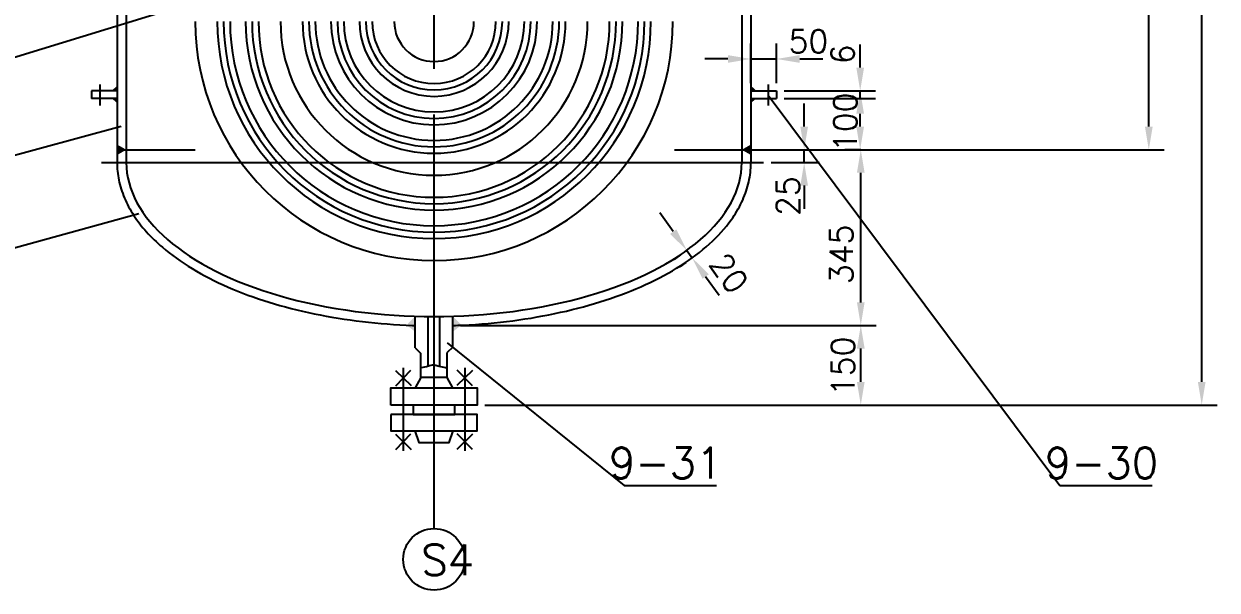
# Model space of a CAD drawing. Extents: x 49444 to 186345, y 41039 to 59803.
# Drawn here: x 51042 to 53369, y 51810 to 52914 of the extents above; entities that cross this region are included whole.
import ezdxf
from ezdxf.enums import TextEntityAlignment as Align

# ---------------------------------------------------------------- set-up
doc = ezdxf.new("R2010")
doc.units = 0
doc.header["$LTSCALE"] = 60
doc.header["$MEASUREMENT"] = 0
doc.header["$PDMODE"] = 3
doc.header["$PDSIZE"] = 0.001
doc.layers.get('0').update_dxf_attribs({"linetype": 'CONTINUOUS'})
doc.layers.get('DEFPOINTS').update_dxf_attribs({"linetype": 'CONTINUOUS'})
doc.styles.get("Standard").update_dxf_attribs({"font": 'txt.shx', "bigfont": 'hztxt.shx'})
doc.dimstyles.new('STANDARD$0', dxfattribs={"dimtxt": 3, "dimasz": 3, "dimexe": 2, "dimexo": 1, "dimgap": 0.5, "dimtad": 1, "dimdec": 0, "dimzin": 0, "dimdsep": 46, "dimtxsty": 'Standard', "dimcen": 1, "dimclrd": 256, "dimclre": 256, "dimclrt": 256, "dimadec": 0, "dimazin": 0, "dimtfac": 1.5, "dimtdec": 3, "dimtix": 1, "dimtmove": 0, "dimatfit": 2, "dimfxl": 0, "dimtolj": 1, "dimarcsym": 0})

# ---------------------------------------------------------------- blocks, each defined once
blk = doc.blocks.new('*D359')
at = {"lineweight": -2}
for p, q in [((52460.2, 52798.5), (52460.2, 52875.4)), ((52510.2, 52798.5), (52510.2, 52875.4)), ((52415.2, 52845.4), (52370.2, 52845.4)), ((52460.2, 52845.4), (52510.2, 52845.4)), ((52555.2, 52845.4), (52600.2, 52845.4))]:
    blk.add_line(p, q, dxfattribs=at)
for points in [[(52415.2, 52852.9), (52415.2, 52837.9), (52460.2, 52845.4)], [(52555.2, 52852.9), (52555.2, 52837.9), (52510.2, 52845.4)]]:
    blk.add_solid(points)
at = {"layer": 'DEFPOINTS', "color": 0}
for p in [(52510.2, 52845.4), (52460.2, 52783.5), (52510.2, 52783.5)]:
    blk.add_point(p, dxfattribs=at)
at = {"insert": (52572.3, 52879.8), "char_height": 45, "attachment_point": 5}
blk.add_mtext('\\A1;50', dxfattribs=at)
blk = doc.blocks.new('*D358')
at = {"lineweight": -2}
for p, q in [((52525.2, 52783.5), (52703.1, 52783.5)), ((52673.1, 52713.5), (52673.1, 52738.5)), ((52659.3, 52668.5), (52643.1, 52668.5))]:
    blk.add_line(p, q, dxfattribs=at)
for points in [[(52665.6, 52738.5), (52680.6, 52738.5), (52673.1, 52783.5)], [(52665.6, 52713.5), (52680.6, 52713.5), (52673.1, 52668.5)]]:
    blk.add_solid(points)
at = {"layer": 'DEFPOINTS', "color": 0}
for p in [(52510.2, 52783.5), (52673.1, 52783.5), (52674.3, 52668.5)]:
    blk.add_point(p, dxfattribs=at)
at = {"insert": (52644.1, 52722), "char_height": 45, "attachment_point": 5, "rotation": 90}
blk.add_mtext('\\A1;100', dxfattribs=at)
blk = doc.blocks.new('*D355')
at = {"lineweight": -2}
for p, q in [((52308.7, 52508.9), (52282.4, 52545.4)), ((52335, 52472.4), (52345.5, 52457.8)), ((52322.9, 52463.6), (52310.7, 52454.9)), ((52333.4, 52449), (52321.2, 52440.3)), ((52371.8, 52421.3), (52398.1, 52384.8))]:
    blk.add_line(p, q, dxfattribs=at)
for points in [[(52314.8, 52513.3), (52302.6, 52504.5), (52335, 52472.4)], [(52377.9, 52425.7), (52365.8, 52416.9), (52345.5, 52457.8)]]:
    blk.add_solid(points)
at = {"layer": 'DEFPOINTS', "color": 0}
for p in [(52335, 52472.4), (52345.5, 52457.8), (52345.5, 52457.8)]:
    blk.add_point(p, dxfattribs=at)
at = {"insert": (52417.2, 52428), "char_height": 45, "attachment_point": 5, "rotation": 305.757}
blk.add_mtext('\\A1;20', dxfattribs=at)
blk = doc.blocks.new('*D342')
at = {"lineweight": -2}
for p, q in [((53079.8, 57540.1), (53265.9, 57540.1)), ((53235.9, 52713.5), (53235.9, 57495.1)), ((52434.1, 52668.5), (53265.9, 52668.5))]:
    blk.add_line(p, q, dxfattribs=at)
for points in [[(53228.4, 57495.1), (53243.4, 57495.1), (53235.9, 57540.1)], [(53228.4, 52713.5), (53243.4, 52713.5), (53235.9, 52668.5)]]:
    blk.add_solid(points)
at = {"layer": 'DEFPOINTS', "color": 0}
for p in [(53064.8, 57540.1), (53235.9, 57540.1), (52419.1, 52668.5)]:
    blk.add_point(p, dxfattribs=at)
at = {"insert": (53189.8, 55598.3), "char_height": 45, "attachment_point": 5, "rotation": 90}
blk.add_mtext('\\A1;4900', dxfattribs=at)
blk = doc.blocks.new('*D357')
at = {"lineweight": -2}
for p, q in [((52563.9, 52713.5), (52563.9, 52758.5)), ((52548.6, 52668.5), (52593.9, 52668.5)), ((52563.9, 52643.5), (52563.9, 52668.5)), ((52499.8, 52643.5), (52593.9, 52643.5)), ((52563.9, 52598.5), (52563.9, 52553.5))]:
    blk.add_line(p, q, dxfattribs=at)
for points in [[(52556.4, 52713.5), (52571.4, 52713.5), (52563.9, 52668.5)], [(52556.4, 52598.5), (52571.4, 52598.5), (52563.9, 52643.5)]]:
    blk.add_solid(points)
at = {"layer": 'DEFPOINTS', "color": 0}
for p in [(52533.6, 52668.5), (52563.9, 52668.5), (52484.8, 52643.5)]:
    blk.add_point(p, dxfattribs=at)
at = {"insert": (52532.4, 52578.2), "char_height": 45, "attachment_point": 5, "rotation": 90}
blk.add_mtext('\\A1;25', dxfattribs=at)
blk = doc.blocks.new('*D354')
at = {"lineweight": -2}
for p, q in [((52674.3, 52668.5), (52644.3, 52668.5)), ((52674.3, 52371.1), (52674.3, 52623.5)), ((51894, 52326.1), (52704.3, 52326.1))]:
    blk.add_line(p, q, dxfattribs=at)
for points in [[(52666.8, 52623.5), (52681.8, 52623.5), (52674.3, 52668.5)], [(52666.8, 52371.1), (52681.8, 52371.1), (52674.3, 52326.1)]]:
    blk.add_solid(points)
at = {"layer": 'DEFPOINTS', "color": 0}
for p in [(52674.3, 52668.5), (52689.3, 52668.5), (51879, 52326.1)]:
    blk.add_point(p, dxfattribs=at)
at = {"insert": (52636.4, 52464.6), "char_height": 45, "attachment_point": 5, "rotation": 90}
blk.add_mtext('\\A1;345', dxfattribs=at)
blk = doc.blocks.new('*D356')
at = {"lineweight": -2}
for p, q in [((52250.5, 52326.1), (52704.3, 52326.1)), ((52674.3, 52216), (52674.3, 52281.1)), ((51941.1, 52171), (52704.3, 52171))]:
    blk.add_line(p, q, dxfattribs=at)
for points in [[(52666.8, 52281.1), (52681.8, 52281.1), (52674.3, 52326.1)], [(52666.8, 52216), (52681.8, 52216), (52674.3, 52171)]]:
    blk.add_solid(points)
at = {"layer": 'DEFPOINTS', "color": 0}
for p in [(52235.5, 52326.1), (52674.3, 52326.1), (51926.1, 52171)]:
    blk.add_point(p, dxfattribs=at)
at = {"insert": (52639.5, 52246.3), "char_height": 45, "attachment_point": 5, "rotation": 90}
blk.add_mtext('\\A1;150', dxfattribs=at)
blk = doc.blocks.new('*D337')
at = {"lineweight": -2}
for p, q in [((51941.2, 59086.6), (53369.1, 59086.6)), ((53339.1, 52216), (53339.1, 59041.6)), ((52541.4, 52171), (53369.1, 52171))]:
    blk.add_line(p, q, dxfattribs=at)
for points in [[(53331.6, 59041.6), (53346.6, 59041.6), (53339.1, 59086.6)], [(53331.6, 52216), (53346.6, 52216), (53339.1, 52171)]]:
    blk.add_solid(points)
at = {"layer": 'DEFPOINTS', "color": 0}
for p in [(51926.2, 59086.6), (53339.1, 59086.6), (52526.4, 52171)]:
    blk.add_point(p, dxfattribs=at)
at = {"insert": (53292.1, 55572.8), "char_height": 45, "attachment_point": 5, "rotation": 90}
blk.add_mtext('\\A1;6914', dxfattribs=at)

msp = doc.modelspace()

# ---------------------------------------------------------------- linework, layer by layer
for p, q in [((52442.248557, 57083.797947), (52442.187708, 52643.507327)), ((51242.248548, 57067.84877), (51242.187706, 52643.507327)), ((52460.248557, 57064.297947), (52460.187707, 52643.507327)), ((51224.249869, 57048.34877), (51224.187705, 52643.507327)), ((51842.248547, 52826.068046), (51842.248547, 54791.153535)), ((51376.549545, 52956.372792), (50507.586764, 52689.768244)), ((52673.149079, 52828.507327), (52673.149079, 52873.507327)), ((51190.869887, 52795.669885), (51190.86891, 52754.536432)), ((52493.623645, 52795.65103), (52493.623431, 52754.517577)), ((51174.303482, 52783.526662), (51174.303261, 52768.526662)), ((51224.303482, 52783.525214), (51174.303482, 52783.526662)), ((52460.189698, 52783.507327), (52510.189698, 52783.507327)), ((52493.623538, 52775.084304), (53062.714835, 52013.989758)), ((52510.189698, 52783.507327), (52510.189485, 52768.507327)), ((52525.189485, 52783.507327), (52703.149079, 52783.507327)), ((52673.149079, 52768.507327), (52673.149079, 52783.507327)), ((51224.303261, 52768.525214), (51174.303261, 52768.526662)), ((52460.189485, 52768.507327), (52510.189485, 52768.507327)), ((52525.189485, 52768.507327), (52703.149079, 52768.507327)), ((51842.151398, 51930.233263), (51842.248547, 52737.212741)), ((51232.264777, 52713.696838), (50507.586764, 52517.406288)), ((51224.188008, 52668.507327), (51376.735127, 52668.507327)), ((52310.924221, 52668.507327), (52460.188008, 52668.507327)), ((51193.877045, 52643.507327), (52484.755108, 52643.507327)), ((51266.422143, 52543.617019), (50507.586764, 52334.56806)), ((51867.945226, 52292.1157), (52212.957138, 52013.989758)), ((52212.957138, 52013.989758), (52392.957138, 52013.989758)), ((53062.714835, 52013.989758), (53242.714835, 52013.989758))]:
    msp.add_line(p, q)
for points in [[(51805.218542, 52282.155578), (51805.218542, 52344.077438)], [(51830.718542, 52246.647848), (51830.718542, 52343.550533)], [(51853.536377, 52245.713468), (51853.536377, 52343.549363)], [(51879.036377, 52283.749553), (51879.036377, 52344.073613)], [(51805.218542, 52282.155578), (51816.640382, 52271.478173)], [(51879.036377, 52283.749553), (51867.614537, 52273.072133)], [(51816.640382, 52224.453668), (51816.640382, 52271.478173)], [(51867.614537, 52224.453668), (51867.614537, 52273.515698)], [(51766.999952, 52238.448848), (51797.500172, 52208.892623)], [(51767.471957, 52208.420633), (51797.028167, 52238.920838)], [(51782.250056, 52243.756546), (51782.250056, 52081.765914)], [(51917.376077, 52238.448848), (51886.875857, 52208.892623)], [(51916.904072, 52208.420633), (51887.347862, 52238.920838)], [(51902.125961, 52243.756546), (51902.125961, 52081.765914)], [(51878.799212, 52204.205333), (51867.614537, 52224.453668), (51816.640382, 52224.453668), (51805.576712, 52204.205333)], [(51801.328487, 52170.996788), (51801.328487, 52152.677558), (51882.926447, 52152.677558), (51882.926447, 52170.996788)], [(51805.046657, 52120.448228), (51812.401622, 52098.137618), (51871.853312, 52098.137618), (51879.208277, 52120.448228)], [(51766.999952, 52114.143278), (51797.500172, 52084.587068)], [(51767.471957, 52084.115063), (51797.028167, 52114.615283)], [(51917.376077, 52114.143278), (51886.875857, 52084.587068)], [(51916.904072, 52084.115063), (51887.347862, 52114.615283)]]:
    msp.add_lwpolyline(points)
msp.add_lwpolyline([(51867.614533, 52243.491305, -0.0278642142), (51862.079749, 52243.958851, -0.0466953254), (51849.434435, 52246.963864, 0.0734135335), (51841.274909, 52248.449236, 0.0965903446), (51831.254579, 52246.841641, -0.0639054704), (51816.376639, 52243.45173, -0.0610899421)], format="xyb")
for points in [[(51758.129567, 52170.996788), (51758.129567, 52204.205333), (51926.125367, 52204.205333), (51926.125367, 52170.996788)], [(51758.129567, 52152.677558), (51758.129567, 52120.448228), (51926.125367, 52120.448228), (51926.125367, 52152.677558)]]:
    msp.add_lwpolyline(points, close=True)
msp.add_circle((51842.248547, 51870.233341), 60)
for centre, radius in [((51842.248547, 52918.223919), 465.696487), ((51842.248547, 52918.223919), 422.773278), ((51842.248547, 52918.223919), 410.273278), ((51842.248547, 52918.223919), 397.773278), ((51842.248557, 52918.223919), 367.347356), ((51842.248557, 52918.223919), 354.847356), ((51842.248557, 52918.223919), 342.347356), ((51842.248547, 52918.223919), 299.421412), ((51842.248547, 52918.223919), 256.495479), ((51842.248547, 52918.223919), 243.995479), ((51842.248547, 52918.223919), 231.495479), ((51842.248547, 52918.223919), 201.067031), ((51842.248547, 52918.223919), 188.567031), ((51842.248547, 52918.223919), 176.067031), ((51842.248547, 52918.223919), 145.641098), ((51842.248547, 52918.223919), 133.141098), ((51842.248557, 52918.223919), 120.641109), ((51842.248557, 52918.223919), 77.712661)]:
    msp.add_arc(centre, radius, 180, 0)
msp.add_ellipse((51842.188008, 52643.507327), major_axis=(600, 0), ratio=0.5, start_param=3.1415926536, end_param=6.2831853072)
for points, knots in [([(51224.18804, 52643.507327), (51224.188408, 52632.136634), (51225.346049, 52620.766761), (51230.056494, 52597.648064), (51233.732231, 52585.912889), (51243.473214, 52562.890368), (51249.536866, 52551.602414), (51263.897658, 52529.598904), (51272.194412, 52518.882229), (51290.873225, 52498.102151), (51301.255537, 52488.038074), (51329.812181, 52463.632136), (51349.247639, 52449.75596), (51392.073337, 52423.88438), (51415.464594, 52411.889417), (51465.623168, 52390.009215), (51492.390445, 52380.124681), (51548.638119, 52362.67443), (51578.118015, 52355.109235), (51639.053938, 52342.467378), (51670.509282, 52337.391043), (51734.603749, 52329.844546), (51767.242115, 52327.374559), (51801.778712, 52326.177161), (51803.498412, 52326.121212), (51805.218542, 52326.068918)], [3.1415926785, 3.1415926785, 3.1415926785, 3.1415926785, 3.2431176224, 3.2431176224, 3.3500721224, 3.3500721224, 3.4570266225, 3.4570266225, 3.5639811225, 3.5639811225, 3.6709356225, 3.6709356225, 3.8329728522, 3.8329728522, 3.9950100819, 3.9950100819, 4.1570473116, 4.1570473116, 4.3190845414, 4.3190845414, 4.4811217711, 4.4811217711, 4.6431590008, 4.6431590008, 4.651647679, 4.651647679, 4.651647679, 4.651647679]), ([(51879.036377, 52326.065423), (51885.574602, 52326.263484), (51892.106649, 52326.514295), (51931.385937, 52328.342247), (51963.902963, 52331.196547), (52027.636828, 52339.498159), (52058.852916, 52344.945279), (52119.199123, 52358.307063), (52148.328574, 52366.221374), (52203.773834, 52384.341563), (52230.089185, 52394.546886), (52279.254193, 52417.036053), (52302.103918, 52429.319182), (52343.768677, 52455.733275), (52362.584943, 52469.863946), (52395.680109, 52499.743333), (52409.961512, 52515.49454), (52429.641862, 52542.985866), (52436.417665, 52554.351937), (52447.529492, 52577.585636), (52451.864089, 52589.454233), (52457.943486, 52613.505206), (52459.686104, 52625.686611), (52460.156716, 52639.763292), (52460.188008, 52641.635309), (52460.188008, 52643.507327)], [4.7729310968, 4.7729310968, 4.7729310968, 4.7729310968, 4.8051962305, 4.8051962305, 4.9672334602, 4.9672334602, 5.1292706899, 5.1292706899, 5.2913079197, 5.2913079197, 5.4533451494, 5.4533451494, 5.6153823791, 5.6153823791, 5.7774196088, 5.7774196088, 5.9394568385, 5.9394568385, 6.0484615132, 6.0484615132, 6.157466188, 6.157466188, 6.2664708627, 6.2664708627, 6.2831853072, 6.2831853072, 6.2831853072, 6.2831853072])]:
    msp.add_open_spline(points, degree=3, knots=knots)
at = {"color": 0, "linetype": 'ByBlock'}
for p in [(51830.718543, 52343.550538), (51853.536378, 52343.54936), (51853.536378, 52343.54936), (51879.036378, 52344.073617)]:
    msp.add_point(p, dxfattribs=at)
for points in [[(52665.649079, 52828.507327), (52680.649079, 52828.507327), (52673.149079, 52783.507327)], [(51224.303482, 52783.525214), (51213.893666, 52783.525516), (51224.303624, 52793.229909)], [(52460.189698, 52783.507327), (52470.599514, 52783.507327), (52460.189837, 52793.212021)], [(51224.303261, 52768.525214), (51213.893231, 52768.525516), (51224.303128, 52759.53239)], [(52460.189485, 52768.507327), (52470.599514, 52768.507327), (52460.189357, 52759.514503)], [(51242.188008, 52668.507327), (51224.188008, 52678.70644), (51224.188008, 52658.142391)], [(52442.188008, 52668.507327), (52460.188008, 52678.70644), (52460.188008, 52658.142391)], [(51805.339619, 52344.073613), (51788.738592, 52326.669513), (51805.339619, 52313.911583)], [(51879.036377, 52344.073613), (51895.637404, 52326.669513), (51879.036377, 52313.911583)]]:
    msp.add_solid(points)

# ---------------------------------------------------------------- texts
for s, height, rotation, p in [('6', 45, 90, (52661.433251, 52835.189186)), ('S4', 60, 360, (51817.365114, 51839.282038))]:
    msp.add_text(s, height=height, rotation=rotation).set_placement(p)
for s, p in [('9-31', (52293.876202, 52027.950476)), ('9-30', (53143.633899, 52027.950476))]:
    msp.add_text(s, height=60).set_placement(p, align=Align.CENTER)

# ---------------------------------------------------------------- dimensions: what is measured, and where the dimension line sits
for base, p1, p2, angle, text, override, picture, middle, dimtype in [((53339.120594, 59086.591494), (52526.368222, 52170.996788), (51926.185916, 59086.591494), 90, '6914', {"dimscale": 15, "dimgap": 0.1, "dimdec": 5, "dimcen": 3, "dimtdec": 5, "dimtmove": 2, "dimatfit": 3}, '*D337', (53292.071184, 55572.751393), 160), ((53235.923336, 57540.093849), (52419.069863, 52668.507327), (53064.836056, 57540.093849), 90, '4900', {"dimscale": 15, "dimgap": 0.1, "dimdec": 5, "dimcen": 3, "dimtdec": 5, "dimtmove": 2, "dimatfit": 3}, '*D342', (53189.766785, 55598.306682), 160), ((52673.149079, 52783.507327), (52674.263616, 52668.507327), (52510.189485, 52783.507327), 90, '100', {"dimscale": 15, "dimgap": 0.1, "dimcen": 3, "dimtdec": 0, "dimtmove": 2, "dimatfit": 3}, '*D358', (52644.104126, 52722.035589), 160), ((52563.857501, 52668.507327), (52484.755108, 52643.507327), (52533.587452, 52668.507327), 90, '25', {"dimscale": 15, "dimgap": 0.1, "dimdec": 5, "dimcen": 3, "dimtdec": 5, "dimtmove": 2, "dimatfit": 3}, '*D357', (52532.415442, 52578.150977), 160), ((52674.263951, 52668.507327), (51879.036377, 52326.065423), (52689.263951, 52668.507327), 90, '345', {"dimscale": 15, "dimgap": 0.1, "dimdec": 5, "dimcen": 3, "dimtdec": 5, "dimtmove": 2, "dimatfit": 3}, '*D354', (52636.414188, 52464.649502), 160), ((52345.544786, 52457.793635), (52335.026603, 52472.400548), (52345.544786, 52457.793635), 305.757001589, '20', {"dimscale": 15, "dimgap": 0.1, "dimcen": 3, "dimtdec": 2, "dimtmove": 2, "dimatfit": 3}, '*D355', (52417.220472, 52427.961275), 161), ((52674.263951, 52326.065423), (51926.125367, 52170.996788), (52235.526374, 52326.065423), 90, '150', {"dimscale": 15, "dimgap": 0.1, "dimdec": 5, "dimcen": 3, "dimtdec": 5, "dimtmove": 2, "dimatfit": 3}, '*D356', (52639.467325, 52246.257175), 160)]:
    dim = msp.add_linear_dim(base=base, p1=p1, p2=p2, angle=angle, text=text, dimstyle='STANDARD$0', override=override)
    dim.commit()
    dim.dimension.update_dxf_attribs({"geometry": picture, "text_midpoint": middle, "dimtype": dimtype})
dim = msp.add_linear_dim(base=(52510.189698, 52845.355266), p1=(52460.189634, 52783.50862), p2=(52510.189698, 52783.507327), text='50', dimstyle='STANDARD$0', override={"dimscale": 15, "dimgap": 0.1, "dimcen": 3, "dimtdec": 0, "dimtmove": 2, "dimatfit": 3})
dim.commit()
dim.dimension.update_dxf_attribs({"geometry": '*D359', "text_midpoint": (52572.266766, 52879.839852), "dimtype": 160})

doc.saveas('drawing.dxf')
